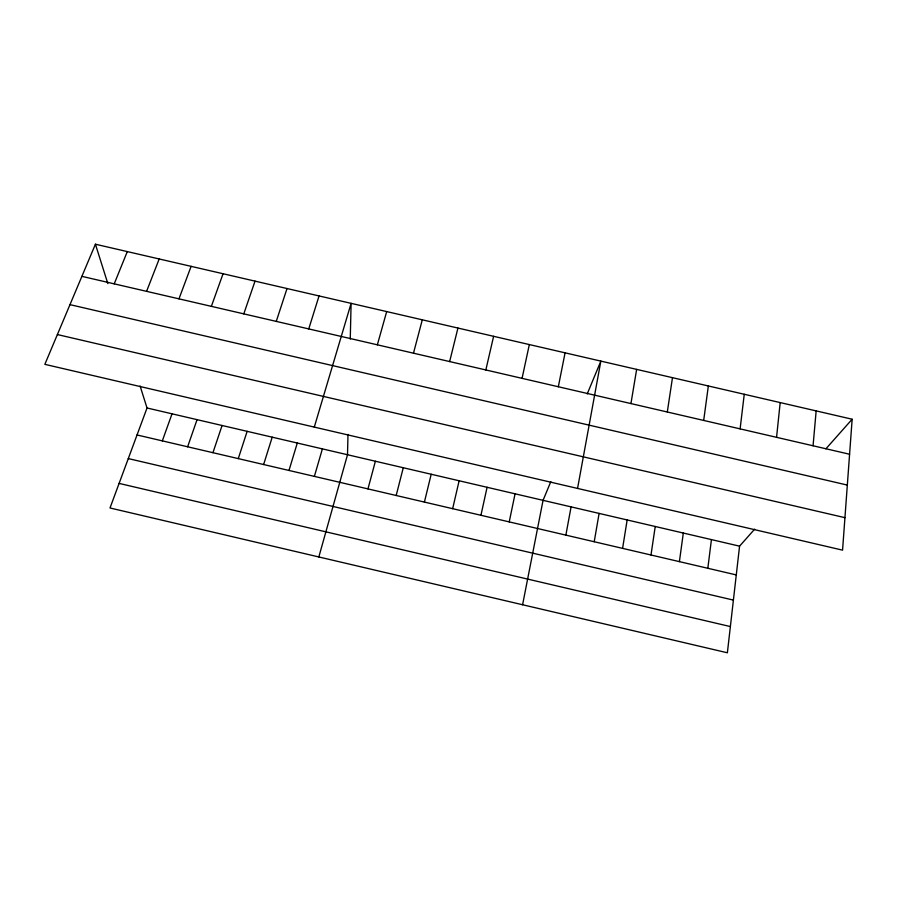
<?xml version="1.0" encoding="UTF-8"?>
<svg xmlns="http://www.w3.org/2000/svg" width="897" height="897" viewBox="0 0 897 897"><rect width="100%" height="100%" fill="white"/><g stroke="black" fill="none" stroke-linecap="round" stroke-linejoin="round"><path stroke-width="1.35" d="M347.991 434.44L347.509 454.734L318.839 556.959M350.256 339.032L351.108 303.354L314.286 427.095M852.15 419.224L842.563 550.153L44.85 364.339L95.418 244.219L852.15 419.224L825.913 448.803M813.063 445.775L816.158 410.904M776.567 437.321L780.188 402.585M754.646 529.163L739.565 546.161L727.377 652.781L110.006 507.982L147.03 407.989L140.1 386.024M740.115 428.867L744.252 394.276M707.823 568.272L711.433 539.602M703.685 420.435L708.35 385.968M679.399 561.634L683.323 533.042M650.987 554.996L655.236 526.494M667.301 412.003L672.481 377.671M622.596 548.37L627.16 519.946M630.939 403.572L636.646 369.385M594.218 541.743L599.106 513.409M577.556 488.417L600.844 361.11L587.221 393.94M565.872 535.117L571.075 506.872M522.592 604.746L543.055 500.335L550.803 481.678M558.326 386.753L565.076 352.835M509.227 521.886L515.069 493.81M522.065 378.343L529.331 344.571M480.938 515.282L487.093 487.284M452.66 508.677L459.129 480.77M485.838 369.956L493.619 336.308M424.404 502.085L431.199 474.255M449.644 361.569L457.941 328.055M396.182 495.492L403.28 467.741M413.483 353.183L422.296 319.814M367.961 488.899L375.383 461.237M377.357 344.818L386.685 311.584M314.376 476.385L322.393 448.881M288.991 470.454L297.288 443.028M308.747 328.919L319.052 295.943M263.628 464.534L272.206 437.175M238.277 458.614L247.146 431.334M276.254 321.395L287.029 288.531M212.948 452.693L222.086 425.492M243.793 313.872L255.028 281.131M187.63 446.784L197.06 419.65M162.323 440.876L172.033 413.82M211.367 306.359L223.061 273.742M178.963 298.847L191.117 266.353M146.581 291.346L159.195 258.964M114.222 283.844L127.296 251.586M81.896 276.354L849.582 454.241M69.977 304.644L847.329 485.075M57.397 334.559L844.94 517.67M147.03 407.989L739.565 546.161M137.039 434.967L736.28 574.921M128.293 458.58L733.398 600.093M119.11 483.405L730.382 626.566M95.418 244.219L107.842 283.609"/></g></svg>
